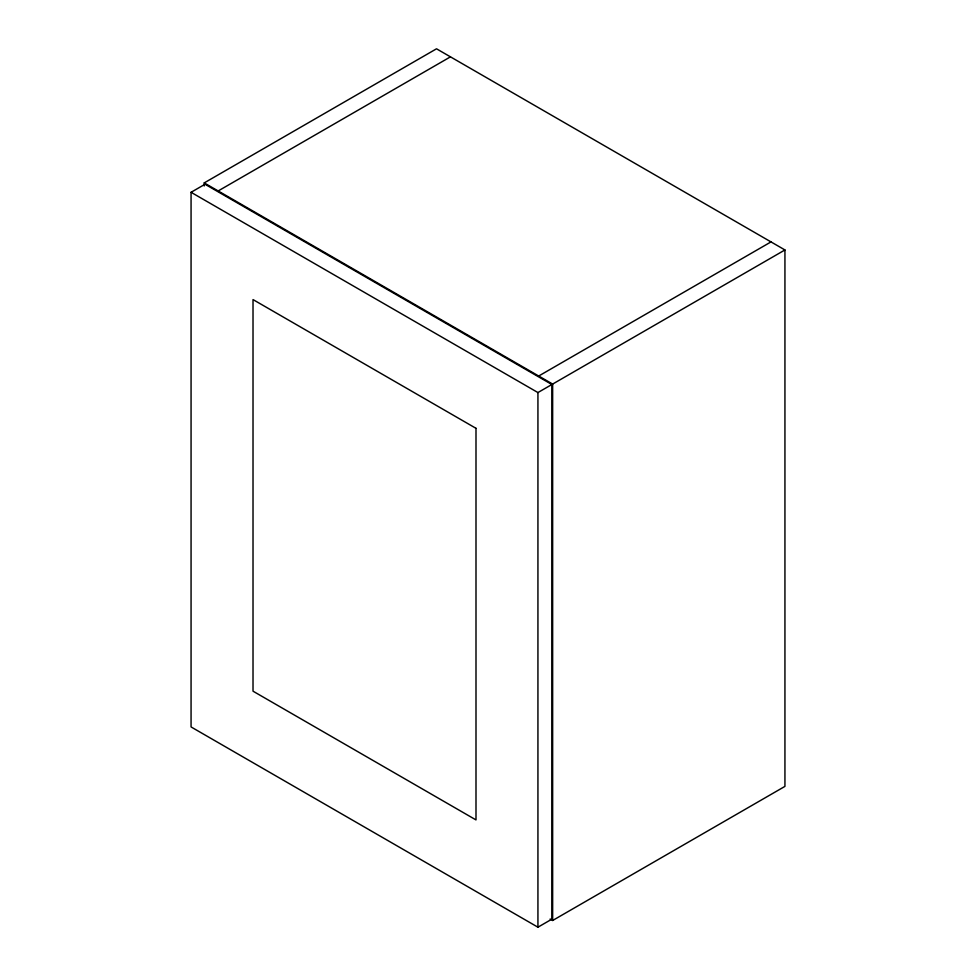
<?xml version="1.0" encoding="UTF-8"?>
<svg xmlns="http://www.w3.org/2000/svg" width="976" height="976" viewBox="0 0 976 976"><rect width="100%" height="100%" fill="white"/><g stroke="black" fill="none" stroke-linecap="round" stroke-linejoin="round"><path stroke-width="1.46" d="M204.228 185.952L204.228 182.902L436.516 48.8L784.936 249.954L784.936 786.388L552.648 920.49L550.122 919.026M191.064 192.296L205.009 184.244L551.879 384.507L551.879 919.148L537.935 927.2L191.064 726.937L191.064 192.296L537.935 392.559L551.879 384.507M218.173 190.954L450.448 56.852M538.715 376.016L770.991 241.914M204.228 182.902L552.648 384.068L784.936 249.954M552.648 384.068L552.648 920.49M537.935 392.559L537.935 927.2M475.995 428.318L253.016 299.583L253.016 691.179L475.995 819.913L475.995 428.318"/></g></svg>
